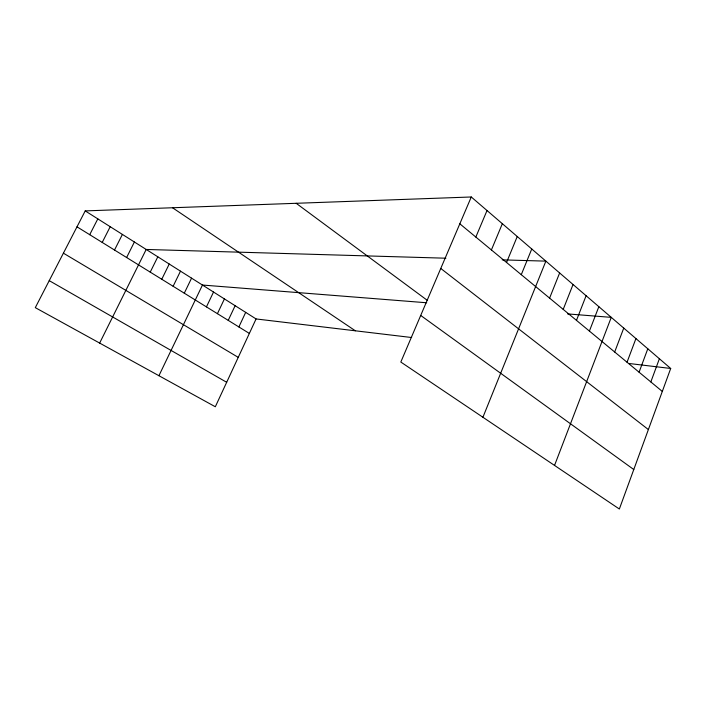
<?xml version="1.0" encoding="UTF-8"?>
<svg xmlns="http://www.w3.org/2000/svg" width="706" height="706" viewBox="0 0 706 706"><rect width="100%" height="100%" fill="white"/><g stroke="black" fill="none" stroke-linecap="round" stroke-linejoin="round"><path stroke-width="1.06" d="M670.7 368.47L619.356 509.017L400.814 362.046L471.273 196.983L670.7 368.47L629.425 363.537M650.835 381.937L659.386 358.745M639.08 372.203L647.799 348.782M627.034 362.231L635.929 338.562M614.679 352.003L623.751 328.096M554.537 465.422L611.264 317.365L567.553 313.905M589.404 331.079L598.847 306.678M576.475 320.374L586.104 295.726M563.212 309.387L573.043 284.492M549.595 298.126L559.637 272.966M482.922 417.255L545.879 261.132L502.195 259.861M521.275 274.678L531.75 248.989M506.546 262.482L517.242 236.519M491.402 249.942L502.345 223.696M475.835 237.057L487.025 210.529M411.651 337.521L256.075 318.944L215.321 406.762L35.3 307.648L85.214 210.9L471.273 196.983M238.875 326.949L245.688 312.37M228.232 320.365L235.133 305.698M217.422 313.685L224.411 298.92M206.443 306.889L213.53 292.037M158.929 375.716L202.463 285.039L426.706 302.768M184.292 293.193L191.564 278.146M173.12 286.283L180.489 271.148M161.771 279.258L169.237 264.035M150.237 272.128L157.809 256.808M99.652 343.081L146.195 249.456L445.883 258.211M126.621 257.522L134.387 241.999M114.513 250.039L122.394 234.418M102.22 242.432L110.207 226.705M89.715 234.692L97.816 218.869M49.235 280.644L226.679 382.29M63.408 253.172L238.249 357.36M76.998 226.829L249.35 333.426M85.214 210.9L256.075 318.944M172.529 207.758L355.347 330.796M420.705 315.45L633.785 469.534M296.176 203.293L427.571 300.535M440.765 268.456L648.382 429.566M459.827 223.802L662.307 391.433"/></g></svg>
